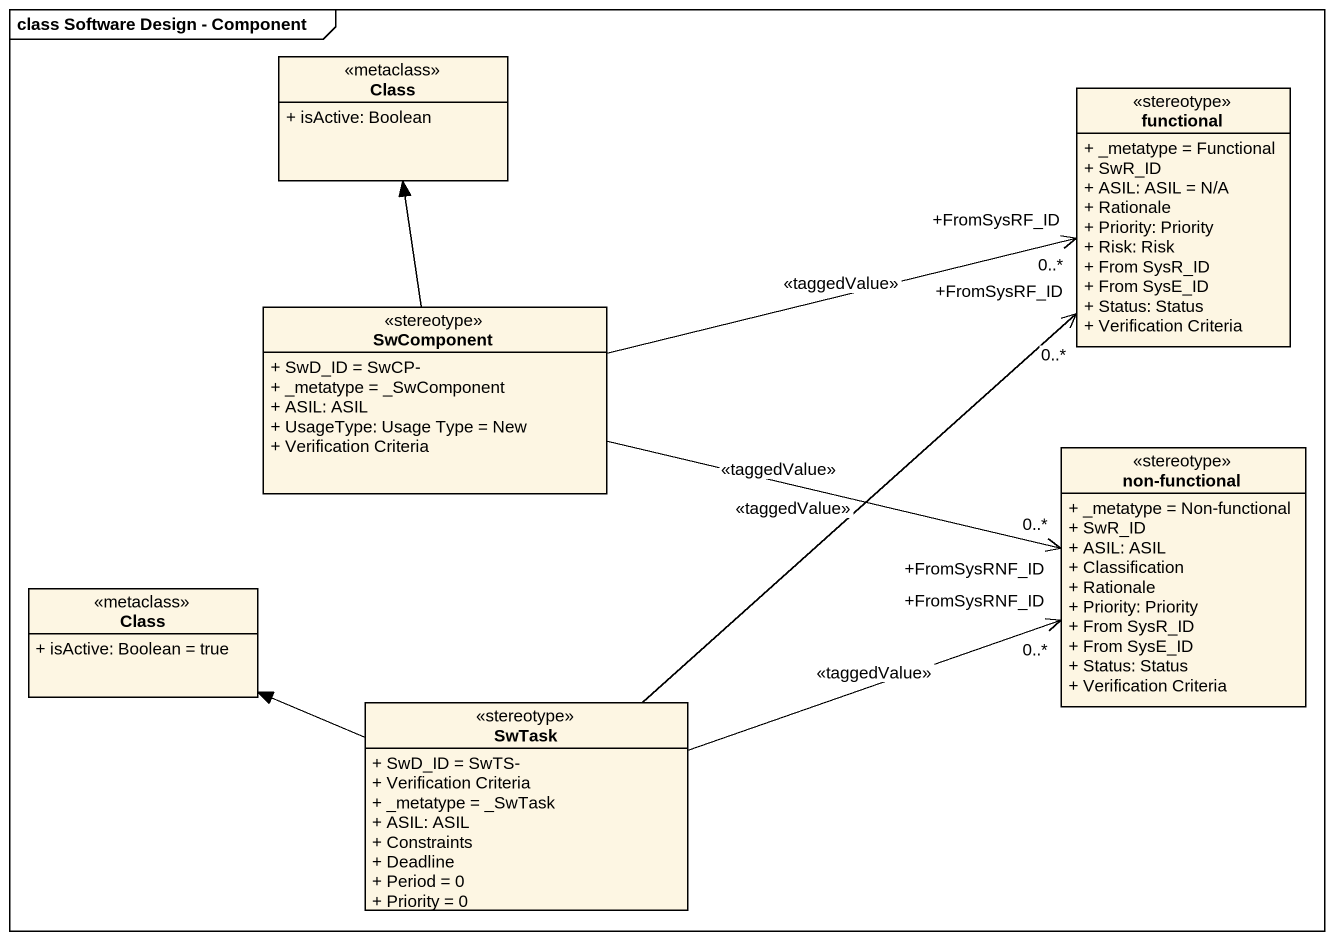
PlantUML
@startuml
mainframe class Software Design - Component
hide circle
hide empty members
skinparam classAttributeIconSize 0
class "Class" as Class_ <<metaclass>> {
  + isActive: Boolean
}
class functional <<stereotype>> {
  + _metatype = Functional
  + SwR_ID
  + ASIL: ASIL = N/A
  + Rationale
  + Priority: Priority
  + Risk: Risk
  + From SysR_ID
  + From SysE_ID
  + Status: Status
  + Verification Criteria
}
class SwComponent <<stereotype>> {
  + SwD_ID = SwCP-
  + _metatype = _SwComponent
  + ASIL: ASIL
  + UsageType: Usage Type = New
  + Verification Criteria
}
class "non-functional" as non_functional <<stereotype>> {
  + _metatype = Non-functional
  + SwR_ID
  + ASIL: ASIL
  + Classification
  + Rationale
  + Priority: Priority
  + From SysR_ID
  + From SysE_ID
  + Status: Status
  + Verification Criteria
}
class "Class" as Class__2 <<metaclass>> {
  + isActive: Boolean = true
}
class SwTask <<stereotype>> {
  + SwD_ID = SwTS-
  + Verification Criteria
  + _metatype = _SwTask
  + ASIL: ASIL
  + Constraints
  + Deadline
  + Period = 0
  + Priority = 0
}
SwComponent -up-> Class_
SwComponent -right-> "+FromSysRF_ID\n0..*" functional : <<taggedValue>>
SwComponent -right-> "+FromSysRNF_ID\n0..*" non_functional : <<taggedValue>>
SwTask -up-> "+FromSysRF_ID\n0..*" functional : <<taggedValue>>
SwTask -right-> "+FromSysRNF_ID\n0..*" non_functional : <<taggedValue>>
SwTask -left-> Class__2
@enduml
